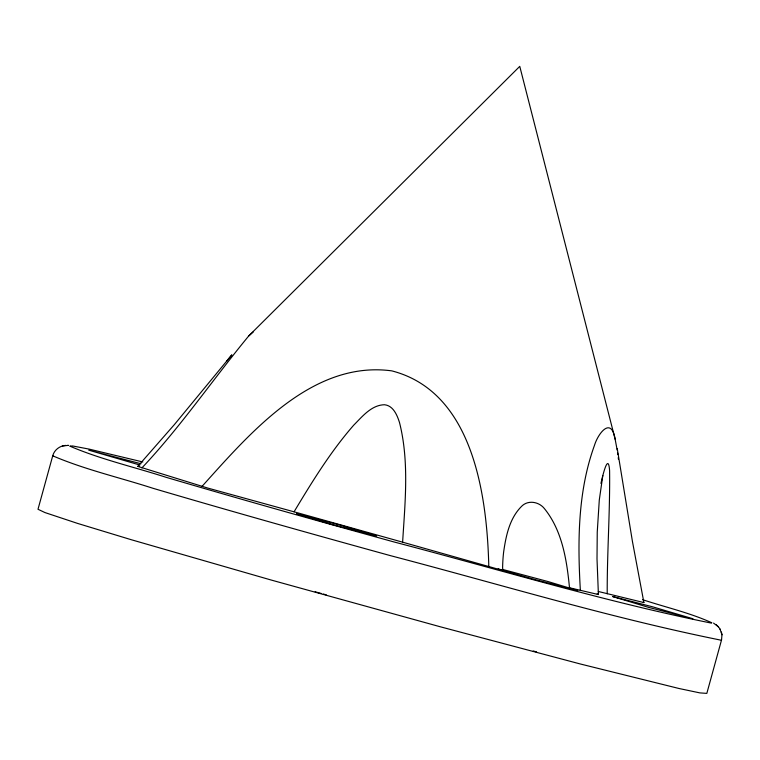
<?xml version="1.0" encoding="UTF-8"?>
<svg xmlns="http://www.w3.org/2000/svg" width="760" height="760" viewBox="0 0 760 760"><rect width="100%" height="100%" fill="white"/><g stroke="black" fill="none" stroke-linecap="round" stroke-linejoin="round"><path stroke-width="1.14" d="M607.211 593.788C607.059 552.7 610.1 511.651 609.596 470.563C608.142 450.623 601.948 479.132 600.932 483.417M503.158 569.582L548.15 581.59L577.818 590.577L534.897 579.567L402.619 542.174C405.051 502.541 409.355 461.577 399.522 422.598C397.204 415.235 393.328 405.64 384.474 404.738C371.412 405.013 362.226 416.632 353.742 425.144C330.581 451.611 312.123 481.764 294.053 511.812L207.679 488.043L137.779 466.383L139.393 466.498M602.813 475.522L599.288 500.042L597.246 532.105L597.008 558.809L598.405 594.548L569.496 587.765C566.827 560.253 562.276 530.603 544.359 508.535C538.764 501.505 527.478 499.653 521.113 506.825C509.475 518.719 505.922 536.038 503.652 551.94C503.015 557.308 502.673 562.704 502.617 568.1C503.177 570.304 502.198 570.38 500.622 569.62M226.632 361.19L231.847 354.863L174.401 424.574L137.779 466.383M202.027 486.39C249.964 433.171 312.056 360.107 391.799 370.87C473.461 391.903 487.075 495.986 488.803 566.57M141.882 467.932C180.814 426.692 212.686 379.63 248.681 336.015L519.764 66.367L615.163 439.308L617.177 450.129M248.681 336.015L253.28 331.93M53.361 455.506L52.753 455.829C84.987 469.642 119.671 477.517 153.045 488.309C231.952 511.565 311.173 533.786 390.478 555.655C500.403 584.45 609.52 617.69 720.936 640.158L721.544 639.834M617.253 448.637L632.434 541.443L643.9 602.566L598.281 591.48M65.692 445.398C59.783 445.749 54.245 449.977 52.734 455.772L38 509.267L44.944 512.563L77.529 523.393L130.967 539.628L271.13 580.022L440.22 626.762L580.374 663.993L679.031 688.503L699.875 692.892L706.828 693.386L721.525 640.005L721.971 634.781L719.967 629.014M62.405 445.987L68.371 445.369L67.82 445.379M142.851 461.976L88.939 449.074L72.627 445.968L69.806 446.13C100.757 459.401 134.055 466.953 166.089 477.308C241.851 499.643 317.889 520.98 394.022 541.966C499.558 569.611 604.304 601.531 711.265 623.086L711.854 622.782C689.738 612.712 665.608 607.325 642.551 599.649M294.053 511.812L402.619 542.174M533.235 650.997L536.56 651.89M139.859 465.034L88.73 450.158L141.018 463.762M323.304 594.035L326.287 594.852M321.29 593.484L315.144 591.793M500.479 569.572L498.161 568.765M597.142 593.921L598.386 594.51M643.292 602.224L643.881 602.538M713.545 623.114L718.314 626.686L720.242 629.422M716.262 624.796L718.58 627.095M615.163 439.308C611.353 416.024 598.12 433.305 594.491 445.312C577.676 491.587 577.543 541.994 580.374 590.548M721.392 632.035L721.971 634.781M617.614 453.083L617.823 454.584M618.241 457.644L618.44 459.202M296.637 513.846L332.528 524.637L376.694 535.971L340.603 525.217L296.637 513.846M612.873 596.628L648.764 607.42L692.93 618.754L652.716 606.85L612.873 596.628"/></g></svg>
